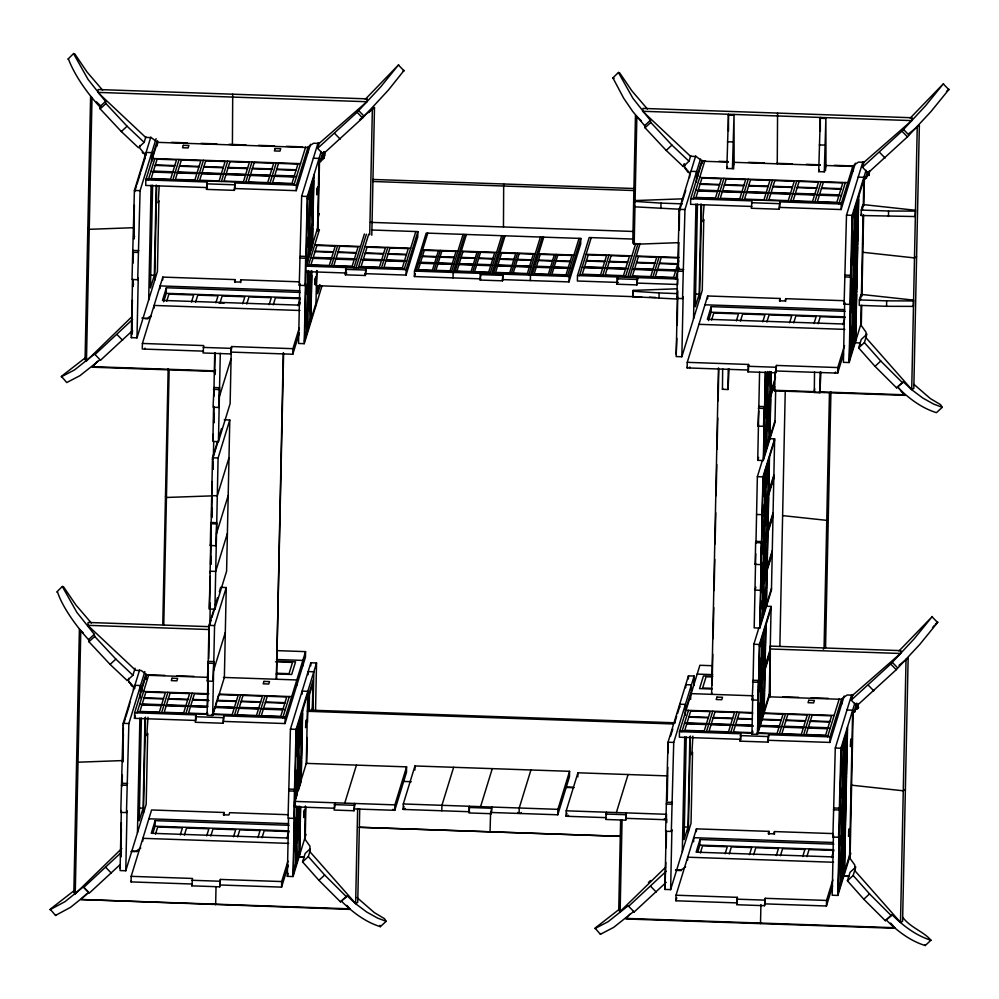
<?xml version="1.0" encoding="UTF-8"?>
<svg xmlns="http://www.w3.org/2000/svg" width="999" height="999" viewBox="0 0 999 999"><rect width="100%" height="100%" fill="white"/><g stroke="black" fill="none" stroke-linecap="round" stroke-linejoin="round"><path stroke-width="1.5" d="M729.07 368.856L728.009 389.51L722.439 389.31L722.677 368.718M728.009 389.51L728.246 368.906M820.928 372.04L819.867 392.694L814.297 392.495L814.535 371.903M819.867 392.694L820.104 372.09M75.237 893.805L80.782 630.594L79.383 629.382L73.851 892.594L75.237 893.805L121.803 848.476M86.463 360.926L92.008 97.715L90.609 96.503L85.065 359.715L86.463 360.926L131.918 316.671M120.779 812.399L121.341 810.576L120.08 870.554L125.774 870.753L127.035 810.776L126.473 812.587L120.779 812.399L123.177 723.338L139.598 669.979M150.812 137.088L134.403 190.459L132.005 279.508L137.7 279.708L138.249 277.897L136.988 337.874L131.306 337.674L132.53 279.258M120.654 856.805L121.366 822.664M122.153 785.564L122.365 775.174M122.652 761.812L123.376 727.684M131.656 334.315L132.38 300.175M132.817 279.395L132.655 286.813L133.579 283.841M133.154 263.074L133.379 252.685M134.378 205.195L133.654 239.323L134.578 236.338M120.792 857.017L121.041 845.316M121.141 840.584L121.379 828.883M122.29 785.776L122.377 781.393M122.79 762.025L123.039 750.336M123.139 745.591L123.376 733.89M131.856 331.443L132.255 312.437M132.855 283.953L132.954 279.57M133.854 236.463L134.253 217.445M128.646 678.333L128.584 681.056L133.554 686.975L133.491 690.084M139.872 145.442L139.81 148.177L144.78 154.083L144.68 158.766M126.473 812.587L128.871 723.538L144.855 671.565M137.7 279.708L140.097 190.659L156.081 138.686M129.695 704.345L129.745 701.972M134.803 688.436L134.877 685.314L140.559 685.514L140.31 697.914M146.029 155.532L146.091 152.435L151.786 152.635L151.586 161.938M287.999 861.088L281.693 881.555L220.367 879.432L219.693 886.812L191.82 885.851L192.382 884.028L131.056 881.905L131.169 876.335L151.586 809.977L224.063 812.487L224.001 815.271M134.615 712.762L195.941 714.884L195.829 720.454L134.503 718.331L134.615 712.762L146.316 674.75L164.935 675.386M235.227 282.392L235.289 279.608L162.812 277.098L142.395 343.456L142.283 349.026L203.596 351.149M145.842 179.882L145.717 185.452L207.043 187.575L207.168 182.005L145.842 179.882L157.53 141.858M137.462 832.729L139.885 718.056M148.689 299.85L151.099 185.177M141.383 718.031L139.223 820.841L143.107 808.216L145.017 717.856M141.945 691.545L142.045 686.875L145.929 674.238L145.829 678.92M152.61 185.152L150.449 287.962L154.333 275.324L156.231 184.977M153.172 158.666L153.272 153.996L157.155 141.359L157.055 146.029M142.807 841.108L142.869 838.323L288.736 843.381M146.229 678.92L146.316 674.75M154.033 308.216L154.096 305.444L299.962 310.489M143.469 813.198L145.492 717.12M154.695 280.319L156.681 185.789M157.567 143.956L157.63 140.847M148.014 717.27L147.09 730.344L146.978 735.788L147.677 733.503L146.179 804.395L125.774 870.753M159.203 185.926L158.192 202.909L158.903 200.624L157.405 271.503L136.988 337.874M160.04 288.686L160.102 285.914L299.762 290.746M162.75 279.882L162.812 277.098M152.872 833.241L155.032 826.223L155.145 820.654L289.011 825.299M163.661 301.76L166.259 293.344L166.371 287.774L300.237 292.42M191.82 885.851L192.495 878.458L131.169 876.335M195.941 714.884L195.267 722.277L223.139 723.239L223.813 715.858L285.14 717.981L305.557 651.623L277.797 650.661M142.395 343.456L203.721 345.579L203.047 352.959L230.919 353.933L231.593 346.553L292.919 348.676L299.213 328.196M307.942 152.647L308.067 147.078L296.366 185.102L235.04 182.979L234.365 190.359L206.493 189.385L207.168 182.005M207.293 681.081L208.229 661.388L213.798 661.575L212.862 681.268L207.293 681.081L207.854 679.258M218.631 407.442L219.568 387.737L213.998 387.55L213.062 407.242L218.631 407.442L219.193 405.619M210.314 545.516L210.777 523.713L211.151 522.502L216.721 522.689L215.896 545.716L210.314 545.516L210.689 544.305M213.936 609.278L208.991 625.362L207.093 715.272L212.662 715.471L224.363 677.447L226.261 587.537L220.679 587.35L219.33 591.733M224.213 419.78L229.782 419.98L226.598 571.178L214.91 609.203L209.328 609.003L212.512 457.804L217.457 441.72M213.574 407.667L212.862 441.446L218.431 441.633L230.132 403.621L231.206 352.46M213.811 396.491L214.71 353.584M207.567 706.318L208.304 671.166L208.004 672.152M208.716 658.716L209.253 626.211L208.941 627.197M210.302 576.286L209.365 607.467M210.552 564.36L211.189 534.178L210.889 535.127M211.563 516.495L211.988 496.378L211.676 497.327M212.3 481.568L211.751 494.055M212.7 469.006L212.787 458.566L215.072 451.123M213.299 434.215L212.899 439.61M213.686 422.639L213.886 406.381M214.273 387.799L213.848 394.655M215.01 352.635L214.585 373.151L215.497 370.167M209.84 624.837L210.302 603.084M211.114 564.223L211.276 556.455M212.1 517.607L212.3 508.279M213.112 469.43L213.274 461.663M213.411 455.444L213.699 441.458M214.098 422.802L214.285 413.486M215.11 374.625L215.172 371.528M212.662 715.471L214.56 625.561L226.261 587.537M214.91 609.203L218.094 457.992L229.782 419.98M218.431 441.633L220.292 353.284M219.693 886.812L220.367 879.432M223.139 723.239L223.813 715.858M230.919 353.933L231.593 346.553M234.365 190.359L235.04 182.979M240.796 282.58L240.859 279.795L299.463 281.83M283.279 352.822L276.411 679.258L283.616 353.159M220.255 884.989L281.581 887.124L281.693 881.555M223.701 721.415L285.027 723.551L285.14 717.981M231.481 352.11L292.807 354.233L292.919 348.676M234.927 188.536L296.253 190.659L296.366 185.102M315.534 710.739L316.533 662.974L310.839 662.774L290.422 729.133L288.037 818.193L293.718 818.381L294.28 816.57L293.019 876.548L287.325 876.348L288.561 817.906M299.25 285.302L299.812 283.491L298.551 343.469L304.245 343.668L305.507 283.691L304.945 285.502L299.25 285.302L301.648 196.254L318.069 142.882M293.718 818.381L296.116 729.332L316.533 662.974M304.945 285.502L307.342 196.453L321.178 151.461M296.715 685.526L296.84 679.957L223.376 677.422M333.416 808.203L294.48 806.855L294.605 801.398L306.293 763.373L406.593 766.857L406.481 772.302L394.78 810.326L354.545 808.928M317.57 228.134L305.869 266.146L305.756 271.603L346.79 273.027M293.319 875.549L296.378 730.706M304.595 340.309L306.069 270.542M306.331 264.735L307.642 195.454M296.778 806.131L296.566 816.37L294.58 822.826M308.029 271.79L307.792 283.491L305.794 289.947M295.667 865.733L296.915 806.368M298.664 723.251L297.165 794.492L294.88 801.947M306.893 332.854L308.204 270.517M308.454 258.641L309.89 190.372M297.053 806.605L296.865 815.371L299.663 806.305M308.341 270.791L308.092 282.492L311.763 270.567M308.629 257.28L308.991 239.735L312.662 227.809L312.262 246.828L311.376 249.675M297.627 857.154L298.177 837.649M298.127 833.403L298.676 813.898M298.626 809.665L298.838 806.243M299.126 785.913L299.675 766.408M299.625 762.162L300.175 742.657M300.125 738.423L300.687 718.918M308.853 324.275L309.403 304.77M309.353 300.524L309.902 281.019M309.852 276.785L309.977 270.929M310.502 252.535L310.901 233.529M310.851 229.283L311.401 209.778M311.351 205.544L311.9 186.039M302.06 694.218L302.123 691.108L307.817 691.308L306.281 764.148M302.734 665.996L302.847 660.426L276.461 659.515M299.588 855.181L300.612 806.805M302.647 710.339L301.136 781.58L298.489 790.184M310.864 319.93L311.863 272.44L305.594 292.807M312.425 245.729L313.911 175.087M305.557 651.623L305.444 657.18L285.027 723.551M308.067 674.687L308.129 671.59L313.823 671.778L313.012 710.526M304.72 838.523L305.394 805.981M315.934 305.644L316.671 270.567M317.507 230.856L319.043 158.429L313.349 158.229M306.643 763.473L307.192 737.537M307.505 722.289L307.767 710.077L675.012 722.801M317.02 270.729L316.358 285.664L641.595 296.94M317.882 229.533L318.144 217.332L319.318 213.524M305.881 807.192L305.207 839.547L309.952 846.19L309.84 851.635L355.632 903.521L357.742 902.434L359.715 809.003M318.032 230.682L319.493 161.326L324.488 155.757L324.575 151.673M308.903 711.363L309.29 692.669L313.187 680.032L312.525 711.188M317.857 285.964L317.694 293.756L320.292 285.339M309.103 711.413L309.453 694.78L312.912 683.528L312.4 707.729L311.538 710.539M318.057 285.739L317.969 290.272L319.692 284.64M310.776 665.858L310.839 662.774M323.976 158.204L324.101 152.16M324.213 156.506L324.3 151.836M324.687 155.944L324.75 152.847M334.665 808.241L334.777 802.784L334.103 810.052L354.046 810.751L354.72 803.483L354.046 810.751M345.379 274.812L346.054 267.545L345.379 274.812L365.322 275.499L365.996 268.232L365.322 275.499M355.632 903.521L357.642 808.528M369.717 234.753L372.377 108.604L374.488 107.517L371.79 235.215M394.78 810.326L394.892 804.869L406.593 766.857M365.022 273.651L406.056 275.075L406.168 269.618L417.857 231.606L371.528 229.995M469.68 811.737L403.171 809.427L403.284 803.97L414.972 765.958L569.58 771.315L569.467 776.772L557.767 814.784L491.446 812.487M480.869 278.858L414.385 276.548L414.498 271.091L426.198 233.079L580.806 238.436L580.694 243.893L568.993 281.905L502.509 279.608M417.857 231.606L417.744 237.05L406.056 275.075M414.885 770.042L414.972 765.958M441.82 810.763L441.933 805.319L453.633 767.294M453.034 277.884L453.159 272.44L464.847 234.415M469.343 810.364L469.43 806.268L468.943 812.936L491.246 813.71L491.733 807.042L491.246 813.71M480.169 280.057L480.656 273.389L480.169 280.057L502.472 280.819L502.959 274.163L502.472 280.819M519.118 813.448L519.23 807.991L530.931 769.979M530.344 280.569L530.457 275.112L542.157 237.1M557.767 814.784L557.892 809.34L569.58 771.315M568.993 281.905L569.105 276.448L580.806 238.436M606.343 817.657L566.108 816.258L566.221 810.813L577.922 772.789L667.569 775.898M634.003 239.098L589.198 237.537L577.497 275.562L577.385 281.006L618.406 282.43M577.834 776.885L577.922 772.789M606.343 814.922L606.393 812.199L605.731 819.467L625.674 820.167L626.336 812.899L625.674 820.167M616.995 284.216L617.669 276.948L616.995 284.216L636.937 284.915L637.612 277.647L636.937 284.915M620.629 819.979L618.731 910.301L620.129 911.513L665.571 867.257M677.21 299.038L632.842 296.678L632.954 291.221L633.204 290.397L677.447 288.786M679.095 209.203L634.727 206.83L634.84 201.386L635.102 200.562L682.392 198.838M620.129 911.513L622.065 819.63M633.204 290.397L632.842 296.678M678.92 242.657L634.178 244.293L634.964 206.918M635.064 202.248L636.863 116.596L635.464 115.385L632.779 243.082L634.178 244.293M659.003 298.414L659.115 292.957L632.954 291.221M660.888 208.579L661.013 203.122L634.84 201.386M693.943 685.302L694.143 676.048L688.448 675.861L668.031 742.22L665.634 831.268L671.328 831.468L671.89 829.657L670.629 889.634L664.934 889.435L666.158 831.018M676.86 298.389L677.422 296.578L676.161 356.556L681.842 356.755L683.116 296.778L682.554 298.589L676.86 298.389L679.258 209.34L695.679 155.969M665.784 862.324L664.934 889.435M666.233 847.764L666.445 831.156M666.77 822.552L666.695 819.28M667.245 800.274L667.794 767.344M668.244 752.771L668.294 743.593L667.981 744.592M676.822 338.349L676.211 354.183M677.247 325.112L677.821 290.859M678.396 270.317L678.821 243.369M679.245 230.132L679.557 208.341M684.727 164.335L684.665 167.058L689.635 172.977L689.547 177.597M671.328 831.468L673.726 742.419L694.143 676.048M682.554 298.589L684.952 209.54L700.511 158.966M679.67 707.304L679.732 704.195L685.426 704.395L685.189 715.247M737.237 902.909L675.911 900.786L676.023 895.216L696.44 828.858L768.918 831.368L768.855 834.153M712.225 665.709L699.887 665.284L679.47 731.643L679.357 737.212L740.684 739.335L740.771 735.164M687.25 362.337L748.576 364.46L748.463 370.03L687.137 367.907L687.25 362.337L707.667 295.979L780.144 298.489L780.082 301.273M705.494 160.851L702.397 160.739L690.696 198.764L690.584 204.333L751.897 206.456M682.317 851.61L684.74 736.937M685.676 687.774L685.739 684.665L691.433 684.864L691.233 694.168M693.543 318.731L695.953 204.058M696.415 182.367L696.64 171.516L690.958 171.316M686.238 736.912L684.078 839.722L687.961 827.097L689.872 736.738M697.464 204.033L695.304 306.843L699.188 294.205L701.086 203.858M698.064 175.986L698.126 172.877L702.01 160.24L701.947 163.361M688.386 678.933L688.448 675.861M690.659 699.35L690.784 693.119L686.9 705.756M687.662 859.989L687.724 857.204L833.591 862.262M688.323 832.08L690.346 736.001M699.55 299.2L701.548 204.67M702.334 163.524L702.397 160.739M692.869 736.151L691.832 754.67L692.532 752.384L691.033 823.276L670.629 889.634M704.07 204.807L703.171 216.333L703.046 221.79L703.758 219.505L702.26 290.384L681.842 356.755M693.643 841.845L693.731 837.674L833.391 842.507M696.39 831.643L696.44 828.858M707.604 298.763L707.667 295.979M697.727 852.122L699.887 845.104L699.999 839.535L833.865 844.18M708.516 320.642L711.113 312.225L711.226 306.656L845.092 311.301M718.481 367.894L711.6 694.33L711.975 693.119M712.137 685.351L712.786 654.258M713.124 638.723L713.773 607.629M714.135 590.534L714.784 559.44M715.109 543.893L715.771 512.812M716.133 495.704L716.783 464.622M717.107 449.075L717.769 417.982M718.131 400.886L718.781 369.792M732.429 168.644L734.04 114.448L734.115 163.137L732.429 168.644L726.847 168.456L728.471 114.261L728.496 130.994M733.628 168.981L733.728 164.41M676.023 895.216L737.349 897.339L736.675 904.732L764.547 905.693L765.222 898.313L826.548 900.436L832.854 879.969M841.583 704.407L841.695 698.838L829.994 736.862L768.668 734.74L767.994 742.12L740.122 741.158L740.796 733.766L679.47 731.643M844.517 345.617L837.774 367.557L776.448 365.434L775.773 372.814L747.901 371.84L748.576 364.46M690.696 198.764L752.022 200.886L751.348 208.267L779.22 209.241L779.894 201.86L841.22 203.983L852.921 165.959L834.215 165.31M737.262 901.523L737.349 897.339M752.147 699.962L753.084 680.269L758.653 680.456L757.717 700.149L752.147 699.962L752.709 698.139M757.916 426.123L758.853 406.431L764.422 406.618L763.486 426.323L757.916 426.123L758.478 424.313M755.169 564.398L755.631 542.594L756.006 541.383L761.588 541.57L760.751 564.597L755.169 564.398L755.544 563.186M765.534 606.231L771.116 606.418L769.218 696.328L757.517 734.352L751.947 734.153L752.734 696.952M753.059 681.455L753.845 644.243L758.79 628.159M755.744 553.796L754.183 627.884L759.764 628.084L771.453 590.059L774.637 438.848L769.068 438.661L767.719 443.044M755.968 543.206L757.367 476.685L762.312 460.601M775.661 390.234L774.987 422.502L763.286 460.514L757.717 460.327L758.753 410.901M758.828 407.617L759.577 371.965M757.517 734.352L759.415 644.442L771.116 606.418M759.764 628.084L762.949 476.873L774.637 438.848M763.286 460.514L765.446 371.715L764.585 412.737M757.567 732.304L758.74 690.234M758.516 687.349L759.677 645.279M759.802 626.361L760.826 590.834M760.589 588.561L761.625 553.034M761.388 550.761L762.424 515.222M762.187 512.962L763.224 477.422M763.636 457.692L764.497 416.67L774.612 383.766M767.419 372.777L767.195 383.216L765.209 389.685M760.164 723.8L761.026 682.792M761.113 678.845L761.975 637.837M762.399 617.869L763.124 583.379M763.186 580.069L763.923 545.579M763.985 542.27L764.71 507.779M764.784 504.47L765.509 469.967M765.921 450.237L766.795 409.215M766.87 405.282L767.582 371.591M767.719 371.778L767.507 382.23L770.729 371.728M762.125 715.546L762.612 698.638M762.549 695.042L763.049 678.121M763.061 670.591L763.561 653.683M763.498 650.087L763.998 633.166M764.347 609.939L764.784 595.641M764.71 592.694L765.147 578.396M765.134 572.14L765.584 557.842M765.496 554.895L765.946 540.584M765.933 534.34L766.383 520.029M766.295 517.095L766.745 502.784M766.733 496.54L767.17 482.23M767.095 479.283L767.532 464.985M767.881 441.983L768.381 425.062M768.318 421.466L768.805 404.558M768.83 397.028L769.33 380.107M769.255 376.511L769.505 371.541M757.866 731.256L764.135 710.888L764.997 669.867M758.815 686.301L765.084 665.933L765.946 624.912M760.102 625.324L766.37 604.957L767.095 570.454M760.901 587.524L767.17 567.157L767.894 532.654M761.7 549.725L767.956 529.345L768.693 494.855M762.487 511.913L768.755 491.545L769.48 457.055M769.904 437.312L770.766 396.303M770.853 392.357L771.278 371.853L765.009 392.22M764.547 905.693L765.222 898.313M767.994 742.12L768.668 734.74M775.773 372.814L776.448 365.434M779.22 209.241L779.894 201.86M774.437 834.34L774.487 831.568L833.091 833.591M785.664 301.461L785.714 298.676L844.317 300.711M779.869 646.141L785.239 391.283M824.287 171.828L825.898 117.632L825.973 166.321L824.287 171.828L818.705 171.641L820.316 117.432L820.341 131.131M825.524 170.642L825.586 167.595M825.561 647.19L830.931 391.958L829.457 392.732L824.075 647.964L825.561 647.19L823.251 649.163M765.109 903.87L826.435 906.006L826.548 900.436M768.556 740.296L829.882 742.432L829.994 736.862M776.335 370.991L837.661 373.114L837.774 367.557M779.782 207.417L841.108 209.54L841.22 203.983M832.891 837.075L833.441 835.251L832.179 895.229L837.874 895.429L839.135 835.451L838.573 837.262L832.891 837.075L835.289 748.014L851.697 694.655M844.105 304.183L844.667 302.372L843.406 362.35L849.1 362.55L850.361 302.572L849.799 304.383L844.105 304.183L846.503 215.135L862.924 161.763M838.573 837.262L840.971 748.214L854.819 703.221M849.799 304.383L852.197 215.334L866.046 170.342M852.796 171.528L852.921 165.959M838.236 892.07L841.283 747.215M849.4 361.551L852.459 216.708M840.521 884.615L843.518 742.132M851.747 351.735L854.744 209.253M842.482 876.036L842.881 857.03M842.981 852.284L843.381 833.278M843.481 828.546L843.88 809.527M843.98 804.794L844.38 785.788M844.48 781.043L844.879 762.037M844.979 757.304L845.379 738.298M853.708 343.156L854.108 324.138M854.207 319.405L854.607 300.399M854.707 295.654L855.107 276.648M855.206 271.915L855.606 252.909M855.706 248.164L856.106 229.158M856.205 224.425L856.605 205.407M842.632 875.536L843.031 856.53M843.131 851.797L843.531 832.779M843.631 828.046L844.03 809.04M844.13 804.295L844.542 785.289M844.642 780.556L845.042 761.538M845.142 756.805L845.541 737.799M853.858 342.657L854.257 323.651M854.357 318.906L854.757 299.9M854.857 295.167L855.256 276.149M855.356 271.416L855.756 252.41M855.856 247.665L856.255 228.659M856.355 223.926L856.755 204.92M844.492 871.702L847.552 726.847M855.668 341.183L858.715 196.341M913.236 306.393L913.598 300.112L861.063 294.393L859.365 299.9L859.252 305.357L886.563 306.293L913.236 306.393L913.486 305.569M861.138 215.509L861.263 210.065L862.949 204.545L915.496 210.277L915.121 216.546L861.138 215.509L861.7 213.699M860.589 299.75L860.639 297.028M862.474 209.915L862.562 205.819M849.575 857.404L852.671 710.189L846.977 709.989M861.188 305.844L860.788 324.525L849.1 362.55M861.375 296.641L863.086 215.497M863.273 206.756L863.898 177.31L858.203 177.11M858.203 703.608L858.153 706.343L853.146 711.912L850.062 858.428L854.807 865.072L854.694 870.516L900.499 922.414L902.596 921.315L908.141 658.104L899.05 665.297M861.712 305.294L861.288 325.549L866.033 332.192L865.921 337.637L911.712 389.523L913.823 388.436L919.367 125.225L909.102 133.429M861.912 295.941L863.611 214.885M863.81 205.532L864.372 179.033L869.38 173.451L869.43 170.729M857.641 708.453L857.704 705.431M868.868 175.574L868.93 172.552M857.841 708.266L857.904 705.144M869.068 175.387L869.13 172.265M886.563 306.293L886.675 300.849L913.348 300.936M888.461 216.458L888.573 211.014L915.234 211.101M900.499 922.414L906.043 659.19M911.712 389.523L917.257 126.311M216.009 887.224L215.647 904.732M490.609 811.962L490.034 832.192M897.639 386.725L905.082 395.354L774.512 390.834L774.949 371.778M774.512 390.834L774.7 386.213M775.012 378.509L775.261 372.352M760.938 904.57L760.501 923.625M814.672 388.623L814.297 392.495M207.605 677.347L147.477 675.262L141.234 670.529L135.664 670.329L87.737 625.324L88.137 622.464L209.378 626.66M232.717 94.193L232.405 144.93M366.895 101.723L367.282 98.864L98.152 89.535L97.752 92.395L366.895 101.723L319.118 143.419L313.549 143.232L307.317 147.527L157.492 142.345L151.249 137.6L145.679 137.412L98.876 93.444M728.346 162.125L702.347 161.226L696.103 156.481L690.534 156.294L642.619 111.276L643.006 108.416L912.137 117.745L911.75 120.604L863.973 162.3L858.403 162.113L852.172 166.408L826.185 165.509M777.572 113.087L777.259 163.824M769.954 648.963L770.341 646.103L900.911 650.624L900.524 653.483L852.746 695.179L847.177 694.992L840.946 699.3L770.029 696.84L769.954 648.963L900.524 653.483M770.029 696.84L770.341 646.103M503.683 183.978L503.459 226.96M625.362 277.223L635.764 243.369M675.511 278.958L678.933 267.632M664.123 819.655L664.372 818.668M451.398 272.377L463.086 234.353M490.047 273.714L501.735 235.689M528.696 275.05L540.397 237.038M567.345 276.398L579.045 238.374M208.079 668.281L208.391 667.232M207.13 713.236L207.442 712.187M308.154 266.221L319.43 229.595M358.304 267.969L368.731 234.103M68.382 58.879C74.55 75.25 87.038 92.944 99.775 106.756L100.162 108.879L121.329 131.543L138.399 147.677L144.143 142.37L145.879 136.738M134.653 191.833L136.488 185.864M136.95 184.378L140.484 172.902M140.921 171.466L145.192 157.58M148.264 179.97L154.833 158.604M172.852 179.82L179.108 159.44M131.356 335.302L132.567 331.331M131.306 337.674L131.606 336.675M144.705 349.101L145.005 348.114M197.128 180.657L203.396 160.29M166.371 287.774L162.487 300.412L299.463 305.157L300.324 302.347M166.733 301.161L168.906 294.131L193.644 294.992L191.483 302.023M206.493 189.385L207.043 187.575M221.403 181.493L227.672 161.126M195.604 302.16L197.765 295.13L218.032 295.829L215.871 302.872M245.692 182.342L251.96 161.963M219.992 303.009L222.153 295.979L244.842 296.765L242.67 303.796M235.289 279.608L234.578 281.893L240.16 282.08L240.859 279.795M269.967 183.179L276.236 162.812M246.803 303.933L248.963 296.903L271.291 297.677L269.131 304.707M57.517 591.995C62.3 606.843 76.211 626.273 88.549 639.647L88.948 641.758L110.102 664.422L127.173 680.556L132.929 675.249L135.09 668.206M219.38 396.678L231.081 358.666M123.127 725.711L123.439 724.712M123.888 723.226L125.262 718.756M125.724 717.257L129.258 705.781M293.943 185.015L305.644 146.99M219.268 435.864L221.516 428.559M215.522 449.687L218.169 441.071M296.253 190.659L310.514 144.281M134.503 718.331L135.402 715.409M137.038 712.849L148.739 674.824M403.184 71.029L404.096 70.392L388.411 90.047L362.6 117.969L323.114 154.083L317.595 148.376L319.33 142.745M273.251 304.857L275.412 297.814L300.162 298.676L297.989 305.706M307.292 198.813L313.861 177.46M307.704 199.7L309.69 193.232L309.29 212.25L307.305 218.706M320.517 159.79L322.677 152.772M228.983 457.779L217.295 495.791L211.713 495.604M320.667 161.9L323.701 152.048M210.951 531.855L211.264 530.869M307.093 221.566L313.361 201.199M307.205 223.439L309.19 216.983L308.791 235.989L306.805 242.457M216.496 533.603L228.197 495.579M161.626 712.699L167.894 692.332M306.593 245.317L312.862 224.95M306.705 247.19L308.691 240.734L308.291 259.74L306.693 264.91M215.896 545.716L216.271 544.505M317.769 218.544L318.144 217.332M120.13 868.181L120.429 867.194M309.465 255.894L310.352 253.034M227.397 533.379L215.697 571.403L210.127 571.203M305.694 294.68L307.692 288.224L307.292 307.23L305.294 313.686M209.328 609.003L210.227 606.081M215.285 604.894L217.532 597.589M209.715 624.725L211.089 620.242M211.988 617.32L214.198 610.152M292.807 354.233L299.375 332.879M131.056 881.905L131.356 880.906M305.095 316.558L311.363 296.191M305.195 318.431L307.192 311.975L306.78 330.981L304.795 337.437M185.901 713.536L192.17 693.169M155.145 820.654L151.261 833.291L288.236 838.036M304.295 341.296L315.984 303.284M304.245 343.668L321.94 286.114M155.519 834.04L157.68 827.01L182.417 827.871L180.257 834.902M331.393 266.021L337.662 245.654M213.611 670.516L225.312 632.492M212.862 681.268L213.424 679.457M215.497 705.082L216.958 700.299L236.401 700.973M217.407 698.875L218.719 694.592L238.162 695.267L234.49 707.192L215.047 706.518M353.971 267.819L364.385 233.953M356.019 267.882L366.371 234.253M184.378 835.052L186.551 828.009L208.878 828.783L206.706 835.813M234.465 715.222L240.734 694.854M381.543 267.769L387.812 247.39M210.839 835.963L212.999 828.933L235.677 829.719L233.516 836.75M224.063 812.487L223.364 814.772L228.933 814.972L229.633 812.686L288.236 814.709M258.741 716.058L265.01 695.691M404.12 269.555L415.809 231.531M237.637 836.887L239.797 829.857L260.065 830.556L257.904 837.599M414.385 276.548L415.284 273.626M416.084 271.154L427.772 233.129M282.717 717.894L289.298 696.528M434.016 270.766L440.284 250.399M262.025 837.736L264.186 830.706L288.936 831.555L286.775 838.598M296.066 731.705L307.767 693.681M296.478 732.579L298.464 726.123L298.064 745.129L296.079 751.585M307.767 710.077L307.392 711.288L673.089 723.963M295.879 754.457L302.135 734.078M295.979 756.318L297.964 749.862L297.565 768.88L295.579 775.336M295.379 778.196L301.636 757.829M295.479 780.069L297.465 773.613L297.065 792.619L295.08 799.075M454.732 272.49L466.433 234.478M294.48 806.855L295.392 803.92M294.368 825.686L300.2 806.755M294.48 827.559L296.466 821.103L296.066 840.109L294.081 846.578M281.581 887.124L288.324 865.184M293.868 849.437L300.137 829.07M293.981 851.31L295.966 844.854L295.567 863.86L293.581 870.316M472.677 272.103L478.933 251.736M287.325 876.348L288.224 873.426M293.069 874.175L299.638 852.821M293.019 876.548L306.006 834.34M356.968 897.502L374.3 912.587L384.44 918.63L386.238 921.315L377.497 918.056L366.745 912.05L355.994 903.983L347.402 896.041L340.459 901.822L318.931 880.344L302.572 861.9L305.17 853.458L309.952 849.025M302.572 861.9L308.316 856.593L310.04 850.961M491.808 273.776L503.496 235.752M493.381 273.826L505.082 235.814M344.742 803.134L356.443 765.122M511.326 273.451L517.594 253.072M532.03 275.175L543.731 237.15M549.974 274.787L556.243 254.42M392.732 810.251L393.032 809.265M403.171 809.427L404.071 806.505M579.545 275.637L591.246 237.612M602.734 275.424L608.99 255.057M634.727 206.83L634.989 206.006M627.647 277.297L637.986 243.669M629.695 277.372L640.109 243.519M480.581 806.655L492.282 768.631M614.023 78.334L612.787 77.647L623.676 98.202L632.629 111.326L644.63 125.649L645.029 127.76L666.183 150.424L683.254 166.558L684.128 163.749M652.871 277.173L659.14 256.793M683.254 166.558L689.01 161.251L690.734 155.619M679.208 211.701L681.805 203.259M682.242 201.823L685.776 190.347M693.119 198.851L704.819 160.827M678.708 260.864L675.923 269.93L657.604 269.293L661.276 257.38L678.059 257.954M517.544 813.398L517.844 812.399M717.707 198.701L723.975 178.322M726.847 168.456L727.409 166.633M687.137 367.907L687.437 366.908M689.56 367.982L689.859 366.995M741.982 199.538L748.251 179.171M711.226 306.656L707.342 319.293L844.317 324.038M711.588 320.042L713.761 313.012L738.498 313.873L736.338 320.904M566.108 816.258L567.007 813.336M568.156 816.333L568.468 815.334M766.258 200.374L772.527 180.007M740.459 321.041L742.632 314.011L764.947 314.785L762.786 321.815M722.439 389.31L722.689 388.486M790.546 201.224L796.815 180.844M747.901 371.84L748.463 370.03M766.907 321.965L769.08 314.922L791.757 315.709L789.597 322.752M616.371 812.549L628.071 774.525M818.705 171.641L819.267 169.818M780.144 298.489L779.432 300.774L785.014 300.961L785.714 298.676M814.822 202.06L821.091 181.693M765.122 393.768L767.107 387.312L766.77 403.733L764.772 410.189M764.272 413.723L775.549 377.098M764.235 415.559L774.587 381.93M793.718 322.889L795.878 315.859L816.146 316.558L813.985 323.589M764.61 418.219L766.595 411.763L766.245 428.171L764.26 434.64M763.486 426.323L764.048 424.5M670.579 736.138L672.789 728.97M674.562 723.226L676.685 716.283M677.547 713.511L679.682 706.568M764.06 437.175L770.329 416.808M764.173 438.723L766.158 432.267L765.821 448.688L763.835 455.144M757.717 460.327L758.616 457.405M838.798 203.896L845.366 182.53M763.661 456.206L765.022 451.823M763.323 458.678L775.024 420.666M841.108 209.54L855.369 163.162M681.892 731.73L688.461 710.364M762.911 478.421L774.612 440.397M763.336 478.646L765.321 472.19L765.034 486.001L763.049 492.457M946.515 91.409L949.05 89.298L931.031 111.501L907.454 136.851L867.969 172.964L862.449 167.258L864.185 161.626M762.849 494.667L769.118 474.3M762.974 495.891L764.959 489.435L764.672 503.246L762.674 509.702M818.106 323.738L820.266 316.695L845.017 317.557M852.147 217.695L863.848 179.683M768.755 491.545L773.875 474.937M854.545 212.113L852.559 218.581L852.159 237.587L854.145 231.131M865.371 178.671L867.532 171.653M773.838 476.66L762.15 514.672L756.568 514.485M762.112 516.221L773.813 478.196M866.395 177.972L868.119 172.34M762.537 516.446L764.522 509.989L764.235 523.801L762.249 530.257M762.062 532.467L768.318 512.1M851.947 240.447L858.216 220.08M762.175 533.691L764.16 527.235L763.873 541.046L761.887 547.502M854.045 235.864L852.06 242.32L851.66 261.338L853.646 254.87M767.956 529.345L773.089 512.737M761.35 552.472L773.051 514.46M706.48 731.58L712.749 711.213M761.325 554.02L773.014 515.996M761.738 554.258L763.723 547.789L763.436 561.6L761.45 568.056M851.448 264.198L857.716 243.831M853.546 259.615L851.56 266.071L851.16 285.077L853.146 278.621M760.751 564.597L761.126 563.386M755.881 587.162L754.982 590.084L760.551 590.284L772.252 552.26M761.263 570.279L767.532 549.9M761.375 571.503L763.361 565.034L763.074 578.846L761.088 585.302M664.984 887.062L665.284 886.076M850.948 287.949L857.217 267.57M853.046 283.354L851.061 289.822L850.661 308.828L852.646 302.372M767.17 567.157L772.289 550.536M760.526 591.82L772.215 553.808M842.856 324.588L844.58 318.968M760.951 592.057L762.936 585.589L762.637 599.4L760.651 605.856M850.449 311.688L856.717 291.321M852.547 307.105L850.561 313.561L850.161 332.567L852.147 326.111M760.464 608.079L766.733 587.712M760.576 609.303L762.574 602.847L762.274 616.645L760.289 623.101M835.239 373.039L835.539 372.04M766.37 604.957L771.49 588.336M837.661 373.114L843.506 354.108M675.911 900.786L676.81 897.864M849.949 335.439L856.218 315.072M852.047 330.856L850.062 337.312L849.649 356.318L851.648 349.862M730.756 732.417L737.025 712.05M699.999 839.535L696.116 852.172L833.091 856.917M759.377 646.278L771.078 608.254M759.789 646.828L761.775 640.371L761.438 656.793L759.452 663.249M849.15 360.177L855.718 338.811M700.374 852.921L702.534 845.891L727.284 846.752L725.112 853.783M759.252 665.796L765.521 645.429M759.365 667.344L761.35 660.888L761.001 677.297L759.015 683.766M914.06 384.453L930.381 398.589L940.521 404.632L942.319 407.33L933.578 404.058L922.826 398.052L912.075 389.985L903.483 382.043L896.54 387.824L875.012 366.346L858.653 347.902L861.25 339.46L866.995 334.141M740.122 741.158L740.684 739.335M858.653 347.902L864.397 342.595L866.558 335.552M765.084 665.933L770.204 649.325M758.466 689.397L770.167 651.373M758.428 691.233L770.129 653.209M758.84 691.783L760.838 685.326L760.489 701.748L758.503 708.204M757.717 700.149L758.278 698.338M758.303 710.751L764.572 690.384M758.416 712.299L760.401 705.843L760.052 722.252L758.066 728.721M751.947 734.153L752.846 731.231M915.121 216.546L915.384 215.722M764.135 710.888L769.267 694.28M729.233 853.933L731.405 846.89L751.673 847.589L749.5 854.632M779.32 734.103L785.589 713.736M753.633 854.769L755.793 847.739L778.471 848.526L776.31 855.556M768.918 831.368L768.219 833.653L773.788 833.853L774.487 831.568M803.596 734.939L809.864 714.572M780.431 855.706L782.592 848.663L804.919 849.437L802.759 856.48M827.572 736.775L839.272 698.763M829.882 742.432L844.155 696.041M936.375 623.176L937.824 622.177L919.817 644.392L896.24 669.73L856.742 705.843L851.223 700.137L852.959 694.505M806.88 856.618L809.053 849.587L833.79 850.436L831.63 857.479M840.921 750.586L847.502 729.22M843.318 745.004L841.333 751.46L840.933 770.466L842.919 764.01M854.145 711.55L856.742 703.134M854.732 712.25L856.905 705.219M840.733 773.338L847.002 752.959M842.819 768.743L840.833 775.199L840.434 794.217L842.419 787.761M840.234 797.077L846.503 776.71M842.319 792.494L840.334 798.95L839.934 817.956L841.92 811.5M839.734 820.828L845.991 800.461M841.82 816.245L839.834 822.701L839.435 841.707L841.42 835.251M839.235 844.567L845.491 824.2M841.32 839.984L839.335 846.44L838.935 865.459L840.921 858.99M826.435 906.006L832.554 886.088M838.735 868.318L844.992 847.951M840.821 863.735L838.835 870.191L838.436 889.197L840.421 882.741M837.924 893.056L849.625 855.044M837.874 895.429L850.861 853.221M847.427 880.793L850.024 872.339L855.768 867.02L853.171 875.474L847.427 880.793L863.785 899.225L885.314 920.703L892.257 914.922C903.208 925.848 915.996 935.588 930.956 940.246C924.112 931.83 909.764 927.259 902.834 917.332M212.475 459.528L212.787 458.566M210.09 572.927L210.389 571.977M764.198 417.607L764.497 416.67M404.92 809.49L405.269 808.503M520.879 813.511L521.228 812.512M132.567 330.557L100.512 360.239L100.075 359.702L79.982 375.649L66.746 382.542L61.414 376.348L85.589 357.567M50.012 909.714L65.085 901.597L83.342 886.887L88.849 892.582L70.592 907.304L55.519 915.421L50.2 909.227L74.363 890.446M666.196 882.329L634.14 912L633.703 911.463L613.623 927.409L600.387 934.302L595.054 928.121L619.218 909.327M317.595 148.376L357.093 112.275L380.669 86.925L398.676 64.71L365.322 99.238M862.449 167.258L901.947 131.156L925.524 105.807L943.531 83.591L910.189 118.119M851.223 700.137L890.721 664.035L914.297 638.686L932.317 616.483L898.963 650.998M324.263 157.667L322.714 159.653L319.493 161.326M857.142 709.24L858.703 707.242M55.994 914.572L55.519 915.421M600.849 933.453L600.387 934.302M932.591 627.622L934.315 625.536M935.289 624.3L935.901 623.613M215.097 371.453L92.295 367.195L97.527 361.238M81.868 898.426L86.301 894.117M890.671 923.101L895.067 928.283L625.936 918.955L630.044 914.073M61.239 376.835L74.475 369.942L94.568 354.008L94.992 354.533L132.605 319.468M120.23 864.522L89.286 893.118L83.766 887.412L121.379 852.347M594.867 928.595L608.104 921.715L628.196 905.768L628.621 906.293L666.246 871.228M648.451 882.504L650.486 880.556M67.932 59.153L73.676 53.447L74.913 54.133L87.088 72.053L102.572 90.135M99.775 106.756L105.519 101.448L88.037 79.383L73.676 53.834M100.162 108.879L105.919 103.571L105.519 101.448M121.329 131.543L127.073 126.224L144.143 142.37M56.706 592.032L62.45 586.338L63.686 587.025L75.862 604.932L91.346 623.014M612.787 78.034L618.531 72.34L619.767 73.027L631.942 90.934L647.427 109.016M88.549 639.647L94.293 634.328L76.811 612.275L62.45 586.725M644.63 125.649L650.374 120.33L632.891 98.264L618.531 72.715M88.948 641.758L94.693 636.45L94.293 634.328M645.029 127.76L650.774 122.452L650.374 120.33M110.102 664.422L115.847 659.103L132.929 675.249M666.183 150.424L671.927 145.105L689.01 161.251M318.931 880.344L324.675 875.024L346.203 896.503L347.402 896.041M875.012 366.346L880.756 361.026L902.284 382.505L903.483 382.043M340.459 901.822L346.203 896.503M896.54 387.824L902.284 382.505M341.646 901.348C352.61 912.287 365.397 922.015 380.357 926.672L386.101 921.365M897.726 387.35C908.69 398.289 921.478 408.017 936.438 412.674L942.182 407.367M863.785 899.225L869.53 893.905L891.058 915.396L892.257 914.922M885.314 920.703L891.058 915.396M886.513 920.229C897.464 931.168 910.251 940.908 925.211 945.554L930.956 940.246M359.565 119.793L372.377 108.604M368.656 112.6L374.488 107.517M905.806 660.139L908.141 658.104M141.87 318.057L147.44 318.244L150.849 315.934M144.98 318.718L147.765 318.818L151.174 316.496M132.043 850.986L136.214 851.136L140.772 848.039M138.811 850.149L136.538 851.697L136.214 851.136M675.499 869.817L681.081 870.017L685.626 866.932M828.246 519.567L826.76 520.354L782.617 515.609M864.372 179.033L866.47 177.934M916.595 256.83L914.485 257.917L862.824 252.285M853.146 711.912L855.244 710.813M905.369 789.709L903.271 790.796L851.598 785.177M380.357 926.672L379.945 925.374M925.211 945.554L925.099 944.692M133.978 227.685L89.236 229.32L87.837 228.109M122.752 760.576L78.009 762.2L76.611 760.988M212.562 495.854L166.446 497.465L165.472 496.603M642.619 111.276L911.75 120.604M728.209 115.085L733.79 115.272M820.067 118.269L825.649 118.456M727.409 141.746L732.991 141.933M819.267 144.93L824.849 145.117M171.503 142.345L187.15 142.894M200.986 143.369L216.783 143.918M228.921 144.343L245.991 144.93M258.404 145.355L274.463 145.916M286.338 146.329L302.522 146.89M718.843 161.314L728.196 161.638M748.463 162.338L764.46 162.899M776.523 163.312L792.394 163.861M806.143 164.335L820.329 164.835M734.452 162.338L820.067 165.297M152.41 158.516L300.512 163.649M699.687 177.485L847.789 182.617M155.345 164.897L174.788 165.572M179.62 165.734L199.063 166.408M203.908 166.583L223.339 167.258M228.184 167.42L247.627 168.094M252.46 168.269L271.903 168.931M276.748 169.106L296.179 169.78M700.199 183.779L719.642 184.453M724.475 184.615L743.918 185.29M748.763 185.464L768.194 186.139M773.039 186.301L792.482 186.975M797.327 187.15L816.757 187.812M821.603 187.987L841.033 188.661M155.195 165.397L174.625 166.071M179.47 166.234L198.913 166.908M203.759 167.083L223.189 167.745M228.034 167.919L247.465 168.594M252.31 168.756L271.753 169.43M276.598 169.605L296.029 170.28M700.049 184.278L719.48 184.952M724.325 185.115L743.768 185.789M748.613 185.964L768.044 186.626M772.889 186.801L792.319 187.475M797.165 187.637L816.608 188.312M821.453 188.486L840.883 189.161M150.861 171.516L296.541 176.573M695.716 190.397L841.395 195.454M146.141 178.883L294.243 184.016M693.418 197.852L841.52 202.984M206.606 183.828L234.478 184.79M751.46 202.71L779.332 203.671M661.013 203.122L682.255 203.858M861.263 210.065L888.573 211.014M134.403 190.459L140.097 190.659M301.648 196.254L307.342 196.453M679.258 209.34L684.952 209.54M846.503 215.135L852.197 215.334M370.429 222.352L633.391 231.468M314.785 244.867L360.539 246.453M364.935 246.603L410.689 248.189M586.113 254.27L631.88 255.856M636.263 256.006L678.97 257.48M422.652 249.787L457.917 251.011M461.301 251.124L496.578 252.347M499.962 252.472L535.227 253.684M538.611 253.808L573.876 255.032M315.16 251.149L333.466 251.785M338.037 251.948L356.356 252.585M365.309 252.897L383.616 253.521M388.186 253.684L406.493 254.32M586.488 260.552L604.807 261.189M609.365 261.351L627.684 261.988M636.638 262.3L654.944 262.924M659.515 263.087L677.834 263.724M315.01 251.648L333.316 252.285M337.887 252.447L356.193 253.084M365.147 253.384L383.466 254.021M388.024 254.183L406.343 254.82M586.338 261.051L604.645 261.688M609.215 261.85L627.534 262.475M636.488 262.787L654.795 263.424M659.365 263.586L677.672 264.223M422.502 256.056L436.613 256.543M440.134 256.668L454.258 257.155M461.151 257.392L475.274 257.892M478.783 258.004L492.907 258.504M499.8 258.741L513.923 259.228M517.445 259.353L531.555 259.84M538.461 260.077L552.572 260.564M556.093 260.689L570.204 261.176M422.352 256.556L436.463 257.043M439.985 257.168L454.095 257.655M461.001 257.892L475.112 258.379M478.633 258.504L492.757 258.991M499.65 259.24L513.773 259.728M517.282 259.84L531.406 260.339M538.299 260.577L552.422 261.064M555.931 261.189L570.054 261.676M133.142 250.437L138.824 250.637M300.387 256.231L306.081 256.431M677.996 269.318L683.678 269.505M845.241 275.112L850.936 275.312M310.814 257.779L356.568 259.365M360.964 259.515L406.718 261.101M582.142 267.183L627.896 268.768M632.292 268.918L678.046 270.504M132.58 252.248L138.274 252.447M299.825 258.042L305.519 258.242M677.434 271.129L683.129 271.328M844.679 276.923L850.374 277.123M418.681 262.7L453.946 263.923M457.33 264.048L492.594 265.272M495.979 265.384L531.256 266.608M534.64 266.721L569.905 267.944M308.516 265.235L354.283 266.82M358.666 266.97L404.42 268.556M579.857 274.638L625.611 276.224M629.994 276.373L675.749 277.959M305.869 266.146L406.168 269.618M577.497 275.562L677.784 279.033L677.672 284.49L636.65 283.067M416.383 270.155L451.66 271.378M455.044 271.491L490.309 272.715M493.693 272.839L528.958 274.063M532.342 274.176L567.607 275.399M414.498 271.091L569.105 276.448M345.492 269.355L365.434 270.042M617.107 278.771L637.05 279.458M480.282 274.6L502.584 275.374M150.062 275.175L154.333 275.324M694.917 294.056L699.188 294.205M659.115 292.957L677.322 293.594M859.365 299.9L886.675 300.849M649.375 297.202L655.594 297.427M704.957 304.795L844.617 309.628M166.259 293.344L300.112 297.977M711.113 312.225L844.979 316.858M218.606 302.809L224.188 302.997M698.95 324.325L844.817 329.37M854.782 342.757L858.965 342.907L861.001 345.217M203.159 347.402L231.031 348.364M748.014 366.283L775.886 367.245M91.983 366.633L214.773 370.879M774.188 390.272L814.61 391.67M819.267 391.833L904.757 394.792M213.436 389.36L219.006 389.56M758.291 408.241L763.86 408.441M212.512 457.804L218.094 457.992M757.367 476.685L762.949 476.873M210.777 523.713L216.358 523.901M755.631 542.594L761.213 542.782M208.991 625.362L214.56 625.561M753.845 644.243L759.415 644.442M87.737 625.324L208.991 629.52M697.177 674.1L712.699 674.637M276.898 661.176L295.567 661.825L291.683 674.462L276.124 673.925M712.786 676.286L703.446 675.961L699.562 688.598L712.012 689.023M275.487 661.825L292.495 662.424L289.036 673.676L276.661 673.251M712.287 676.96L706.093 676.748L702.634 688.011L711.912 688.323M207.667 663.199L213.249 663.386M752.522 682.08L758.104 682.267M176.798 675.799L193.943 676.398M691.171 693.631L753.246 695.779M782.729 696.803L798.738 697.352M811.213 697.789L828.358 698.376M143.606 691.483L208.866 693.743M219.48 694.118L291.708 696.615M686.051 710.277L752.197 712.574M764.347 712.999L834.153 715.409M207.892 694.218L194.443 693.743L190.772 705.669L207.218 706.243M752.746 713.099L739.297 712.624L735.626 724.55L752.072 725.124M144.118 697.777L163.561 698.451M168.406 698.626L187.837 699.3M192.682 699.462L207.63 699.974M241.246 701.148L260.677 701.822M265.522 701.985L284.965 702.659M688.973 716.658L708.416 717.332M713.261 717.507L732.692 718.181M737.537 718.343L752.484 718.855M761.812 719.18L781.255 719.854M786.101 720.029L805.531 720.704M810.376 720.866L829.819 721.54M143.968 698.276L163.411 698.95M168.244 699.113L187.687 699.787M192.532 699.962L208.978 700.524M216.808 700.799L236.251 701.473M241.096 701.648L260.527 702.309M265.372 702.484L284.802 703.159M688.823 717.157L708.266 717.831M713.111 717.994L732.542 718.668M737.387 718.843L752.334 719.355M761.663 719.68L781.106 720.354M785.951 720.529L805.381 721.191M810.226 721.365L829.657 722.04M139.635 704.407L207.929 706.768M215.509 707.03L285.314 709.452M684.49 723.288L752.784 725.649M760.364 725.911L830.169 728.333M206.918 707.23L190.472 706.668L188.474 713.124L207.917 713.798M753.258 726.173L735.326 725.549L733.341 732.005L752.771 732.679M137.35 711.85L207.155 714.273M211.701 714.435L285.452 716.982M679.782 730.656L752.01 733.154M756.555 733.316L827.884 735.788M195.379 716.708L223.264 717.669M740.234 735.589L768.119 736.55M123.177 723.338L128.871 723.538M290.422 729.133L296.116 729.332M668.031 742.22L673.726 742.419M835.289 748.014L840.971 748.214M403.546 781.43L411.276 781.705M565.958 787.062L573.701 787.324M565.859 787.424L573.926 787.712M121.915 783.316L127.61 783.516M289.161 789.11L294.855 789.31M666.77 802.197L672.464 802.397M834.015 807.991L839.709 808.191M121.354 785.127L127.048 785.326M288.611 790.921L294.293 791.121M666.208 804.008L671.902 804.207M833.466 809.802L839.148 810.002M403.284 803.97L557.892 809.34M294.605 801.398L394.892 804.869M469.055 807.479L491.358 808.253M566.221 810.813L666.52 814.285L666.395 819.742L625.936 818.331M334.215 804.607L354.158 805.294M605.844 814.023L625.786 814.709M138.836 808.066L143.107 808.216M683.703 826.947L687.961 827.097M148.876 818.793L288.536 823.626M155.032 826.223L288.898 830.856M699.887 845.104L833.753 849.737M304.096 856.942L298.514 856.755L304.408 857.517M843.368 875.636L849.262 876.398L843.693 876.198M130.956 851.498L135.14 851.648M675.824 870.379L681.393 870.579L681.081 870.017M191.933 880.281L219.817 881.243M736.8 899.162L764.672 900.124M349.887 908.84L80.757 899.512L350.212 909.402L346.84 905.381M625.611 918.393L894.742 927.721M128.721 681.942L133.554 686.975M689.635 172.977L687.1 171.104L688.498 172.315M144.78 154.083L142.245 152.223L143.644 153.434M131.019 685.102L132.417 686.313M636.863 116.596L641.321 120.779M96.466 101.898L100.924 106.081M80.782 630.594L83.017 632.679M943.356 83.978L948.863 89.673M903.171 129.096L908.69 134.79M901.947 131.156L907.454 136.851M879.52 152.298L885.039 158.004M398.501 65.097L404.008 70.792M932.129 616.858L937.649 622.564M358.316 110.215L363.823 115.909M891.945 661.975L897.464 667.669M357.093 112.275L362.6 117.969M890.721 664.035L896.24 669.73M334.665 133.416L340.172 139.123M868.293 685.189L873.813 690.883M117.058 334.565L122.565 340.259M650.686 886.325L656.206 892.032M94.568 354.008L100.512 360.239M628.196 905.768L634.14 912M105.832 867.444L111.339 873.151M650.774 122.452L671.927 145.105M105.919 103.571L127.073 126.224M94.693 636.45L115.847 659.103M864.397 342.595L880.756 361.026M853.171 875.474L869.53 893.905M308.316 856.593L324.675 875.024M901.011 390.746L905.082 395.354M684.802 167.944L686.338 170.055M168.157 368.993L162.787 624.213L163.761 625.087L169.131 369.855L168.157 368.993M296.266 843.855L295.866 862.861L299.538 850.948L299.937 831.93L296.266 843.855M296.765 820.117L296.366 839.123L300.037 827.197L300.437 808.191L296.765 820.117M297.764 772.614L297.365 791.633L301.036 779.707L301.436 760.689L297.764 772.614M298.264 748.875L297.864 767.881L301.536 755.956L301.935 736.95L298.264 748.875M298.776 725.124L298.364 744.13L302.035 732.205L302.435 713.199L298.776 725.124M307.492 310.976L307.093 329.982L310.764 318.057L311.164 299.051L307.492 310.976M307.992 287.225L307.592 306.243L311.263 294.318L311.663 275.312L307.992 287.225M309.49 215.984L309.091 235.002L312.762 223.077L313.162 204.071L309.49 215.984M309.99 192.245L309.59 211.251L313.261 199.325L313.661 180.32L309.99 192.245M303.846 812.087L303.733 817.532L304.595 809.665L303.846 812.087M305.744 722.252L305.619 727.697L306.481 719.829L305.744 722.252M315.072 279.208L314.96 284.653L315.809 276.785L315.072 279.208M316.958 189.36L316.845 194.817L317.707 186.938L316.958 189.36M760.701 704.844L760.364 721.266L764.035 709.34L764.372 692.919L760.701 704.844M761.138 684.34L760.788 700.749L764.46 688.835L764.809 672.414L761.138 684.34M761.65 659.889L761.313 676.311L764.972 664.385L765.321 647.964L761.65 659.889M762.087 639.385L761.738 655.794L765.409 643.88L765.758 627.459L762.087 639.385M762.874 601.848L762.587 615.659L766.258 603.733L766.545 589.922L762.874 601.848M763.236 584.602L762.949 598.413L766.62 586.488L766.907 572.677L763.236 584.602M763.673 564.048L763.386 577.847L767.045 565.933L767.344 552.122L763.673 564.048M764.035 546.803L763.748 560.601L767.407 548.676L767.707 534.877L764.035 546.803M764.472 526.248L764.173 540.047L767.844 528.121L768.131 514.323L764.472 526.248M764.834 509.003L764.535 522.802L768.206 510.876L768.493 497.077L764.834 509.003M765.259 488.436L764.972 502.247L768.643 490.322L768.93 476.523L765.259 488.436M765.621 471.191L765.334 485.002L769.005 473.076L769.292 459.278L765.621 471.191M766.47 431.268L766.121 447.689L769.792 435.764L770.142 419.355L766.47 431.268M766.895 410.764L766.558 427.185L770.229 415.259L770.566 398.838L766.895 410.764M767.419 386.326L767.07 402.734L770.741 390.809L771.078 374.4L767.419 386.326M841.121 862.736L840.721 881.742L844.392 869.829L844.792 850.811L841.121 862.736M841.62 838.998L841.22 858.004L844.892 846.078L845.291 827.072L841.62 838.998M842.12 815.246L841.72 834.252L845.391 822.327L845.791 803.321L842.12 815.246M842.632 791.495L842.219 810.514L845.891 798.588L846.29 779.57L842.632 791.495M843.131 767.756L842.731 786.762L846.39 774.837L846.79 755.831L843.131 767.756M843.631 744.005L843.231 763.011L846.89 751.086L847.289 732.08L843.631 744.005M852.347 329.857L851.947 348.863L855.619 336.938L856.018 317.932L852.347 329.857M852.846 306.106L852.447 325.125L856.118 313.199L856.518 294.193L852.846 306.106M853.346 282.367L852.946 301.373L856.618 289.448L857.017 270.442L853.346 282.367M853.845 258.616L853.446 277.622L857.117 265.709L857.517 246.691L853.845 258.616M854.345 234.865L853.945 253.883L857.617 241.958L858.016 222.952L854.345 234.865M854.844 211.126L854.445 230.132L858.116 218.207L858.516 199.201L854.844 211.126M848.7 830.968L848.588 836.413L849.45 828.546L848.7 830.968M850.599 741.133L850.474 746.578L851.335 738.711L850.599 741.133M373.201 179.458L372.927 181.493L633.89 190.534L634.165 188.511L373.201 179.458M153.134 172.103L151.136 178.559L170.579 179.233L172.565 172.777L153.134 172.103M157.105 159.178L153.434 171.104L172.877 171.778L176.536 159.852L157.105 159.178M183.292 145.33L182.555 147.752L188.124 147.952L188.873 145.529L183.292 145.33M177.41 172.939L175.424 179.395L194.855 180.07L196.84 173.614L177.41 172.939M181.381 160.027L177.71 171.953L197.153 172.627L200.824 160.702L181.381 160.027M201.686 173.789L199.7 180.245L219.143 180.919L221.129 174.463L201.686 173.789M205.669 160.864L201.998 172.79L221.428 173.464L225.1 161.538L205.669 160.864M225.974 174.625L223.988 181.081L243.419 181.756L245.404 175.3L225.974 174.625M229.945 161.713L226.273 173.626L245.717 174.301L249.375 162.387L229.945 161.713M250.25 175.462L248.264 181.93L267.695 182.605L269.68 176.136L250.25 175.462M254.221 162.55L250.549 174.475L269.992 175.15L273.664 163.224L254.221 162.55M275.15 148.514L274.413 150.936L279.982 151.136L280.731 148.714L275.15 148.514M274.525 176.311L272.54 182.767L291.983 183.441L293.968 176.985L274.525 176.311M278.509 163.386L274.837 175.312L294.268 175.986L297.939 164.061L278.509 163.386M141.908 704.982L139.922 711.438L159.353 712.112L161.338 705.656L141.908 704.982M145.879 692.07L142.208 703.995L161.651 704.657L165.322 692.744L145.879 692.07M172.078 678.221L171.328 680.631L176.91 680.831L177.647 678.408L172.078 678.221M166.184 705.818L164.198 712.287L183.641 712.961L185.627 706.493L166.184 705.818M170.155 692.906L166.496 704.832L185.926 705.506L189.598 693.581L170.155 692.906M312.937 258.354L310.951 264.822L329.27 265.447L331.256 258.991L312.937 258.354M316.92 245.442L313.249 257.367L331.556 258.004L335.227 246.079L316.92 245.442M335.814 259.153L333.828 265.609L352.147 266.246L354.133 259.79L335.814 259.153M339.797 246.229L336.126 258.154L354.445 258.791L358.104 246.865L339.797 246.229M214.748 707.504L212.762 713.96L232.193 714.635L234.178 708.179L214.748 707.504M363.087 260.09L361.101 266.558L379.42 267.195L381.406 260.727L363.087 260.09M367.058 247.178L363.399 259.103L381.705 259.74L385.377 247.814L367.058 247.178M239.023 708.353L237.038 714.809L256.481 715.484L258.466 709.028L239.023 708.353M242.994 695.429L239.335 707.354L258.766 708.029L262.437 696.103L242.994 695.429M385.964 260.889L383.978 267.345L402.297 267.982L404.283 261.526L385.964 260.889M389.935 247.977L386.276 259.89L404.583 260.527L408.254 248.601L389.935 247.977M263.936 681.393L263.187 683.816L268.756 684.015L269.505 681.593L263.936 681.393M263.311 709.19L261.326 715.646L280.756 716.32L282.742 709.864L263.311 709.19M267.282 696.278L263.611 708.191L283.054 708.865L286.713 696.952L267.282 696.278M420.292 263.261L418.294 269.718L432.417 270.217L434.403 263.748L420.292 263.261M424.263 250.349L420.591 262.275L434.702 262.762L438.374 250.836L424.263 250.349M437.924 263.873L435.939 270.329L450.049 270.816L452.035 264.36L437.924 263.873M441.895 250.961L438.224 262.874L452.347 263.374L456.006 251.448L441.895 250.961M458.941 264.598L456.955 271.066L471.066 271.553L473.051 265.097L458.941 264.598M462.912 251.686L459.24 263.611L473.364 264.098L477.023 252.173L462.912 251.686M476.573 265.21L474.587 271.678L488.698 272.165L490.684 265.697L476.573 265.21M480.544 252.297L476.873 264.223L490.996 264.71L494.655 252.784L480.544 252.297M497.589 265.946L495.604 272.402L509.715 272.889L511.7 266.433L497.589 265.946M501.56 253.022L497.889 264.947L512.012 265.434L515.684 253.509L501.56 253.022M515.222 266.558L513.236 273.014L527.347 273.501L529.345 267.045L515.222 266.558M519.193 253.634L515.534 265.559L529.645 266.046L533.316 254.121L519.193 253.634M536.238 267.282L534.253 273.738L548.364 274.226L550.362 267.769L536.238 267.282M540.209 254.358L536.55 266.283L550.661 266.77L554.333 254.857L540.209 254.358M553.871 267.894L551.885 274.35L566.008 274.837L567.994 268.381L553.871 267.894M557.842 254.97L554.183 266.895L568.294 267.382L571.965 255.469L557.842 254.97M584.278 267.757L582.28 274.213L600.599 274.85L602.584 268.394L584.278 267.757M588.249 254.845L584.577 266.77L602.897 267.407L606.555 255.482L588.249 254.845M607.155 268.556L605.169 275.012L623.476 275.649L625.461 269.193L607.155 268.556M611.126 255.632L607.454 267.557L625.774 268.194L629.445 256.268L611.126 255.632M634.415 269.493L632.429 275.961L650.749 276.586L652.734 270.13L634.415 269.493M638.398 256.581L634.727 268.506L653.034 269.143L656.705 257.218L638.398 256.581M657.292 270.292L655.307 276.748L673.626 277.385L675.611 270.929L657.292 270.292M697.989 190.984L696.003 197.44L715.434 198.114L717.419 191.658L697.989 190.984M701.96 178.059L698.289 189.985L717.732 190.659L721.39 178.734L701.96 178.059M722.265 191.82L720.279 198.277L739.71 198.951L741.708 192.495L722.265 191.82M726.236 178.908L722.577 190.834L742.007 191.508L745.679 179.583L726.236 178.908M746.54 192.67L744.555 199.126L763.998 199.8L765.983 193.344L746.54 192.67M750.524 179.745L746.852 191.671L766.283 192.345L769.954 180.419L750.524 179.745M770.828 193.506L768.843 199.962L788.273 200.637L790.259 194.181L770.828 193.506M774.799 180.594L771.128 192.507L790.571 193.182L794.23 181.269L774.799 180.594M795.104 194.343L793.119 200.811L812.549 201.486L814.547 195.017L795.104 194.343M799.075 181.431L795.416 193.356L814.847 194.031L818.518 182.105L799.075 181.431M819.38 195.192L817.394 201.648L836.837 202.322L838.823 195.866L819.38 195.192M823.363 182.268L819.692 194.193L839.123 194.867L842.794 182.942L823.363 182.268M686.763 723.863L684.777 730.319L704.208 730.993L706.193 724.537L686.763 723.863M690.734 710.951L687.062 722.876L706.505 723.538L710.177 711.625L690.734 710.951M716.932 697.102L716.183 699.512L721.765 699.712L722.502 697.29L716.932 697.102M711.038 724.7L709.053 731.168L728.496 731.842L730.481 725.374L711.038 724.7M715.022 711.788L711.35 723.713L730.781 724.387L734.452 712.462L715.022 711.788M759.602 726.385L757.617 732.841L777.047 733.516L779.045 727.06L759.602 726.385M763.573 713.473L759.914 725.399L779.345 726.073L783.016 714.148L763.573 713.473M783.878 727.235L781.892 733.691L801.335 734.365L803.321 727.909L783.878 727.235M787.861 714.31L784.19 726.236L803.621 726.91L807.292 714.984L787.861 714.31M808.79 700.274L808.041 702.697L813.623 702.896L814.36 700.474L808.79 700.274M808.166 728.071L806.181 734.527L825.611 735.202L827.597 728.746L808.166 728.071M812.137 715.159L808.466 727.072L827.909 727.747L831.568 715.833L812.137 715.159M620.292 836.325L359.328 827.284L620.292 836.325"/></g></svg>
